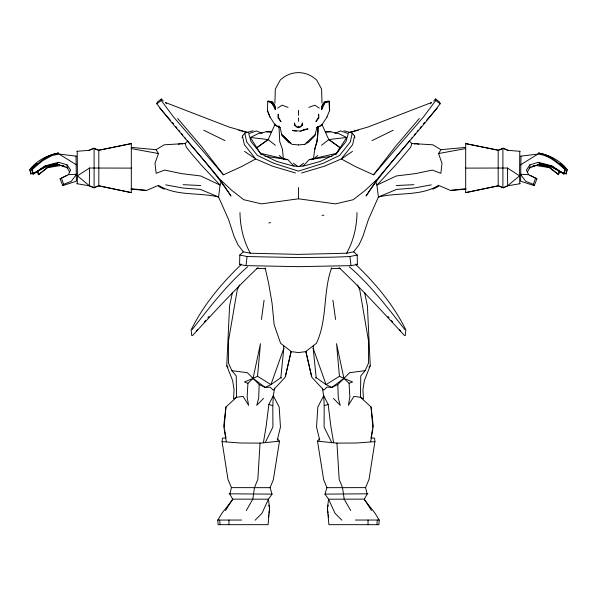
<?xml version="1.0" encoding="UTF-8"?>
<svg xmlns="http://www.w3.org/2000/svg" width="597" height="597" viewBox="0 0 597 597"><rect width="100%" height="100%" fill="white"/><g stroke="black" fill="none" stroke-linecap="round" stroke-linejoin="round"><path stroke-width="0.9" d="M322.343 388.162L323.701 395.707L324.193 405.676L324.096 427.086L331.731 442.496M131.318 192.622L98.46 185.757L131.318 192.622L131.318 143.601L98.46 150.295L93.707 148.25L88.99 150.295M465.682 192.622L498.54 185.757L465.682 192.622L465.682 143.601L498.54 150.295L503.293 148.25L508.01 150.295M93.707 148.25L98.818 150.295L98.818 185.757L94.102 187.794L89.349 185.757L89.528 168.026L131.541 168.115M465.459 168.115L507.472 168.026L519.569 175.854L507.651 185.757L502.898 187.794L502.898 148.25L507.651 150.295L519.771 151.295L519.569 175.854L519.771 183.697L520.159 183.697L508.01 185.757L503.293 187.794L498.182 185.757L498.182 150.295L503.293 148.25M520.965 156.048L520.606 181.219L534.225 185.6L536.927 178.816L530.039 175.414M353.625 251.844L357.2 255.023L357.424 264.516L351.006 265.635L298.5 266.65L245.994 265.635L239.576 264.516L239.8 255.023L243.375 251.844L250.374 253.225L298.5 254.382L346.626 253.225L353.625 251.844L359.028 244.867L362.901 236.457L368.379 219.621L378.408 197.017L376.923 185.085L375.655 181.704M357.013 212.607C356.834 226.576 353.491 241.009 346.626 253.225M274.889 103.288L275.329 89.05L280.239 80.088C290.784 70.14 306.119 70.14 316.664 80.088L321.574 89.05L322.014 103.288M239.427 284.933L237.218 290L228.576 340.357L228.42 362.969L231.86 370.67L247.382 372.692L259.18 384.528L258.702 398.139L256.74 405.37L263.508 398.43M275.187 107.953L274.986 106.042L272.516 102.042L268.702 101.027L267.747 101.311L267.419 110.549L269.993 117.049M283.605 345.648L283.814 348.335L280.814 377.714L270.934 384.61L257.553 376.282L253.068 378.394L247.927 383.311L247.143 396.975L248.613 405.37L243.106 396.386L236.569 397.259L233.546 398.878L234.076 389.819L232.636 380.558L226.748 365.745L229.584 305.97L232.427 292.463M317.902 126.631L317.156 141.72L314.403 149.429M318.014 126.474C319.216 137.825 314.082 147.869 313.552 158.966L317.723 155.459M265.269 442.496L272.904 427.086L272.807 405.676L273.299 395.707L274.657 388.162M255.128 520.211L261.964 513.323L268.449 499.196L272.053 494.129L270.09 487.674L273.344 479.697L279.493 441.176L260.046 443.116L257.837 479.406L254.471 487.622L252.815 499.137L246.285 510.584M465.906 188.659L450.459 190.436L438.534 185.354L438.459 186.421L432.803 189.212M364.289 499.585L374.782 512.86L379.214 520.077L378.886 524.666L328.91 524.666L327.432 508.562L328.551 499.196L324.947 494.129L326.91 487.674L323.656 479.697L317.507 441.176L319.664 438.564M536.927 178.816L528.658 174.682L526.405 170.07L529.875 164.869L538.27 162.309L539.822 163.541L551.964 166.287L563.926 174.055L565.262 169.369C557.889 162.003 549.486 154.541 538.718 153.123C549.852 155.272 560.061 160.392 567.15 169.488L566.128 173.958L563.799 172.548M357.573 284.933L359.782 290L368.424 340.357L368.58 362.969L365.14 370.67L349.618 372.692L337.82 384.528L331.85 387.423L326.066 384.61L316.186 377.714L313.186 348.335L313.395 345.648M294.47 122.87L294.642 125.094L297.105 127.325L299.806 127.325L300.806 126.594L302.261 125.094L302.433 122.87M76.035 156.048L76.394 181.219L62.775 185.6L60.073 178.816L68.342 174.682L70.595 170.07L67.125 164.869L58.73 162.309L57.178 163.541L45.036 166.287L33.074 174.055L31.738 169.369C39.111 162.003 47.514 154.541 58.282 153.123C47.148 155.272 36.939 160.392 29.85 169.488L30.872 173.958L33.201 172.548M58.73 162.309L45.26 165.809L33.059 174.07L45.141 167.153L59.207 164.459L47.521 167.369L38.536 174.705L47.588 167.653L60.931 165.496L63.655 165.802M231.86 370.67L236.225 375.901L236.569 397.259L225.942 406.975L224.069 428.347L226.323 441.705M257.553 376.282L260.456 343.641L253.068 378.394L244.427 381.976L247.927 383.311M30.872 173.958L29.85 169.488M321.716 107.953L321.887 106.206L321.664 107.945M321.843 107.796L322.014 106.042L324.484 102.042L328.298 101.027L329.253 101.311L329.634 110.393L326.91 117.049M376.871 524.666L377.326 520.039L379.214 520.077M295.455 172.996L272.478 166.167L255.673 158.959L241.792 166.481L223.457 174.817L173.727 117.191L161.25 100.527L161.406 98.99L163.324 101.027M301.851 125.415L302.015 123.87M232.711 499.585L222.218 512.86L217.786 520.077L218.114 524.666L268.09 524.666L269.568 508.562L268.449 499.196L232.658 499.137L229.808 494.07L231.435 487.622L227.979 479.406L222.077 441.631L222.457 438.138L226.047 437.825M67.125 164.869L66.871 167.167L69.573 171.899M318.5 115.93L318.701 114.214L318.88 117.773L315.917 121.736L318.298 117.654M245.994 265.635L247.076 256.538L239.8 255.023M277.254 440.287L280.448 427.109L279.195 407.102L273.299 395.707L268.866 404.378L266.083 426.795L263.367 442.832M268.389 517.509L268.74 514.823M268.978 513.032L269.568 508.562L268.904 505.137M261.426 319.462L264.09 300.172M370.953 437.825L374.543 438.138L374.923 441.631L369.021 479.406L365.565 487.622L367.192 494.07L364.342 499.137L328.551 499.196L335.036 513.323L341.872 520.211M370.677 441.705L372.931 428.347L371.058 406.975L360.431 397.259L353.894 396.386L348.387 405.37L349.857 396.975L349.073 383.311L343.932 378.394L339.447 376.282L326.066 384.61L313.186 348.335M371.11 437.235L372.565 429.168M372.886 427.377L373.215 425.586L371.058 406.975M242.143 137.765L242.464 136.086L244.777 133.101L253.076 130.713M328.096 505.137L327.432 508.562L328.022 513.032M321.664 109.542L322.484 105.37L324.484 102.042L325.44 102.326L329.253 101.311M343.924 130.713L352.223 133.101L350.357 141.87L339.633 155.407L323.268 163.272L298.5 171.152L273.732 163.272L257.367 155.407L246.643 141.87L244.777 133.101M285.59 375.953L291.03 351.782M352.223 133.101L354.536 136.086L352.611 144.69L341.327 158.959L324.522 166.167L301.545 172.996M315.171 134.564L316.88 127.504L321.634 125.258L320.679 125.348M291.135 351.633L285.067 377.394L273.195 390.154L270.142 387.132L265.15 387.423L259.18 384.528M533.345 165.802L536.069 165.496L549.412 167.653L558.464 174.705L559.307 171.242M558.464 174.705L559.501 170.973M566.128 173.958L567.15 169.488M331.663 267.732C322.768 292.246 327.641 319.522 316.403 343.312L305.612 351.663L298.5 352.558L291.388 351.663L280.597 343.312L274.12 324.596L272.09 303.395L268.635 283.329L265.18 267.956M563.926 174.055L565.262 169.369M220.853 180.943L231.002 196.062C209.122 163.115 180.6 135.303 156.824 103.774L157.421 102.012L161.406 98.99M409.281 141.026L411.9 143.534L410.617 147.272L396.154 164.526L376.923 185.085L396.341 175.951L415.34 173.637L432.37 170.093L440.855 173.317L442.011 163.324L438.541 153.541L440.922 149.698L465.675 147.399M534.225 185.6L533.397 184.369L535.479 178.316M131.325 147.399L156.078 149.698L158.459 153.541L154.989 163.324L156.145 173.317L164.63 170.093L181.66 173.637L200.659 175.951L220.077 185.085L218.592 197.017L228.621 219.621L234.099 236.457L237.972 244.867L243.375 251.844M283.814 348.335L270.934 384.61L265.15 387.423L253.068 378.394M221.345 181.704L220.077 185.085L200.846 164.526L190.674 152.69L186.383 147.272L185.1 143.534L187.719 141.026M364.573 292.463L367.416 305.97L370.252 365.745L364.364 380.558L362.924 389.819L363.454 398.878L360.431 397.259L360.775 375.901L365.14 370.67M257.001 147.631L268.135 139.623L275.135 124.094M321.544 109.699L323.82 105.02M527.427 171.899L530.129 167.167L529.875 164.869M336.215 153.839L339.902 147.631L328.775 139.623L321.91 124.385M336.387 153.825L346.633 137.459L338.939 133.75L330.708 131.743L325.447 131.706M323.693 105.191L325.44 102.326M225.494 510.584L232.658 499.137M327.052 116.915L321.507 125.363L316.776 127.601M62.775 185.6L63.603 184.369L71.252 181.339L76.603 174.249L68.342 174.682M376.147 180.943L365.998 196.062C387.878 163.115 416.4 135.303 440.176 103.774L439.579 102.012L435.594 98.99L433.676 101.027M335.589 154.608L336.477 153.347L309.253 159.623L302.925 166.16M435.594 98.99L435.75 100.527L423.273 117.191L373.543 174.817L355.208 166.481L341.327 158.959L352.476 151.377M373.543 174.817L395.542 146.407L419.34 118.49M409.527 140.937L378.774 177.227M411.273 138.788L412.437 137.355M414.184 135.198L415.348 133.765M417.094 131.616L418.258 130.183M420.004 128.034L421.169 126.601M192.212 329.544C209.413 307.589 226.42 285.157 247.621 266.829M204.398 321.94L205.562 320.544M207.905 317.768L209.077 316.38M423.497 123.736L424.683 122.378M426.467 120.348L437.176 108.161M196.398 330.872L197.667 329.507M430.4 103.811L431.676 102.46L367.983 127.034L348.73 132.586M315.141 135.444L308.015 142.787L306.283 142.922M304.977 144.317L307.074 142.183M368.946 367.043L370.252 365.745M258.031 267.59C235.136 289.142 213.942 312.358 192.63 335.41L191.764 335.611L191.159 329.902C203.196 305.358 221.151 283.866 240.733 264.986M307 142.235L315.268 134.482M378.819 177.69L365.237 190.346L353.245 199.704L335.581 203.875L298.5 198.808L261.419 203.875L243.755 199.704L231.763 190.346L218.181 177.69M31.186 168.757L37.029 163.362M31.902 169.682L42.499 160.787L52.118 155.504L59.073 154.071L76.267 156.153M322.014 106.042L323.41 104.93M321.529 145.287L328.775 139.623M299.216 166.585L303.53 163.212M302.261 125.094L298.455 127.758L294.642 125.094M349.073 383.311L352.573 381.976L343.932 378.394L331.85 387.423L326.857 387.132L323.805 390.154L311.933 377.394L305.865 351.633M156.824 103.774L161.25 100.527M256.919 147.601L268.083 139.564L250.367 137.459L260.688 153.839M277.59 108.139L282.105 105.191L288.067 107.378M89.528 168.026L77.431 175.854L77.229 183.697L76.841 183.697L88.99 185.757L94.102 187.794L94.102 148.25L89.349 150.295L76.841 151.295M520.509 164.869L537.927 154.071C548.8 155.116 557.299 162.772 565.098 169.682M30.902 173.652L33.148 172.279M156.078 149.698L164.197 144.802L185.1 143.534M33.089 173.749L45.156 166.757L57.222 164.011L67.909 168.145M438.534 185.354C420.519 196.473 398.229 192.137 378.408 197.017L396.58 189.406L414.214 188.003L431.288 184.861M60.073 178.816L66.961 175.414M371.991 140.623L393.229 130.236M250.367 137.459L258.061 133.75L266.292 131.743L271.553 131.706M43.559 158.586L51.543 154.974L58.499 153.086L55.058 154.205M225.942 406.975L223.785 425.586L224.114 427.377M303.597 130.056L304.963 129.31M93.707 187.794L97.669 186.1M49.932 156.041L51.618 155.324M165.712 184.861L182.786 188.003L200.42 189.406L218.592 197.017C198.771 192.137 176.481 196.473 158.466 185.354L146.541 190.436L131.094 188.659M334.865 133.31L340.618 130.937L348.282 133.616L345.962 141.631L336.126 153.772L320.216 161.444L304.671 165.757L298.5 166.466L292.329 165.757L276.784 161.444L260.874 153.772L251.038 141.631L248.718 133.616L256.382 130.937L262.135 133.31M529.091 168.145L539.778 164.011L551.964 166.115M308.836 107.378L314.806 105.191L319.313 108.139M367.916 493.809L324.947 494.129M324.193 405.676L328.134 404.378L323.701 395.707L317.805 407.102L316.552 427.109L319.746 440.287M311.164 159.742L313.649 158.966M315.388 377.953L316.186 377.714M267.747 101.311L271.56 102.326L272.516 102.042L274.516 105.37L275.336 109.542M300.604 131.079L304.895 129.407L308.059 128.877L300.604 131.116L292.418 130.519L296.306 131.079M325.305 102.505L329.104 101.497L329.484 110.549M348.708 132.683L358.245 130.273M239.576 264.516L241.24 264.098M531.852 166.488L536.069 165.496M178.339 144.198L180.884 143.601L182.66 143.952M247.076 256.538L298.5 257.606L333.305 257.18L349.924 256.538L357.2 255.023M131.318 143.601L98.46 150.295M465.712 148.578L438.541 153.541M414.34 143.952L416.116 143.601L418.661 144.198M49.961 164.779L57.178 163.541M45.036 166.115L57.222 164.011M309.253 159.623L331.969 156.272M268.807 222.92L270.642 222.659M322.044 215.413L323.88 215.159M520.733 156.153L537.927 154.071M346.633 137.459L328.917 139.564L340.081 147.601M298.455 144.967L305.045 144.273M325.44 132.153L330.708 131.743M451.317 190.361L465.891 189.227M374.923 441.631L356.521 443.011L336.954 443.116L317.507 441.176M396.266 185.54L413.893 184.674M331.186 268.687L340.275 268.366M217.786 520.077L241.598 520.039M326.91 487.674L365.565 487.622M498.54 150.295L465.682 143.601M519.771 151.295L520.159 151.295M231.435 487.622L270.09 487.674M355.402 520.039L377.326 520.039M272.053 494.129L229.084 493.809M260.046 443.116L240.479 443.011L222.077 441.631M256.725 268.366L265.814 268.687M183.107 184.674L200.734 185.54M528.658 174.682L520.397 174.249L525.748 181.339L533.397 184.369M411.9 143.534L432.803 144.802L440.922 149.698M266.292 131.743L271.56 132.153M290.717 142.922L288.985 142.787L281.859 135.444M131.109 189.227L145.683 190.361M276.321 125.348L275.366 125.258L280.12 127.504L281.732 134.564L289.903 142.235M298.5 144.929L291.926 144.317L281.732 134.482M265.031 156.272L287.747 159.623L294.075 166.16M158.459 153.541L131.288 148.578M539.822 163.541L547.039 164.779M539.778 164.011L551.844 166.757L563.911 173.749L551.859 167.153L537.793 164.459L549.479 167.369L558.628 174.503M287.747 159.623L260.523 153.347L261.411 154.608M60.931 165.496L65.148 166.488M355.76 264.098L357.424 264.516M238.755 130.273L248.292 132.683M538.27 162.309L551.74 165.809L563.904 173.757M267.799 101.497L271.598 102.505L273.217 105.191M248.27 132.586L229.017 127.034L165.324 102.46L166.6 103.811M280.814 377.714L281.612 377.953M279.187 155.459L283.351 158.966L285.836 159.742M541.942 154.205L538.501 153.086L545.457 154.974L553.441 158.586M268.866 404.378L272.807 405.676M545.382 155.324L547.068 156.041M499.331 186.1L503.293 187.794M280.127 127.601L275.396 125.363L269.948 116.915L267.366 110.393M203.771 130.236L225.009 140.623M164.197 189.212L158.541 186.421L158.466 185.354M563.852 172.279L566.098 173.652M59.073 154.071L76.491 164.869M244.524 151.377L255.673 158.959L244.389 144.69L242.464 136.086M435.75 100.527L440.176 103.774M268.135 139.623L275.374 145.287M293.47 163.212L297.784 166.585M270.799 102.699L272.195 103.811M273.59 104.93L274.986 106.042M89.349 185.757L77.431 175.854L77.229 151.295M559.971 163.362L565.814 168.757M349.379 266.829C370.58 285.157 387.587 307.589 404.788 329.544M356.267 264.986C375.849 283.866 393.804 305.358 405.841 329.902L405.236 335.611L404.37 335.41C383.058 312.358 361.864 289.142 338.969 267.59M226.748 365.745L228.054 367.043M333.492 398.43L340.26 405.37L338.298 398.139L337.82 384.528M399.333 329.507L400.602 330.872M159.824 108.161L170.533 120.348M172.317 122.378L173.503 123.736M218.226 177.227L187.473 140.937M177.66 118.49L201.458 146.407L223.457 174.817M387.923 316.38L389.095 317.768M391.438 320.544L392.602 321.94M277.336 438.564L279.493 441.176M175.831 126.601L176.996 128.034M178.742 130.183L179.906 131.616M181.652 133.765L182.816 135.198M184.563 137.355L185.727 138.788M364.342 499.137L371.506 510.584M271.56 102.326L275.359 109.699M278.605 117.654L280.993 121.736L278.023 117.773L278.202 114.214L278.5 116.796M350.715 510.584L344.185 499.137L342.529 487.622L339.163 479.406L336.954 443.116M250.374 253.225C243.509 241.009 240.166 226.576 239.987 212.607M282.508 149.429L279.739 141.668L278.963 125.825M61.521 178.316L63.603 184.369M31.738 169.369L33.074 174.055M37.499 170.973L38.372 174.503M37.693 171.242L38.536 174.705M305.97 351.782L311.41 375.953M343.932 378.394L336.544 343.641L339.447 376.282M354.536 136.086L354.857 137.765M224.435 429.168L225.89 437.235M333.633 442.832L330.917 426.795L328.134 404.378M332.91 300.172L335.574 319.462M328.26 514.823L328.611 517.509M349.924 256.538L351.006 265.635M294.888 123.87L295.052 125.415M219.674 520.039L220.129 524.666M282.5 149.399L283.351 158.966M507.472 168.026L507.651 185.757M368.036 520.039L368.036 524.666M298.5 187.518L298.5 198.808M298.455 110.363L298.455 115.34M298.455 117.907L298.455 121.303M298.455 126.139L298.455 127.295M228.964 520.039L228.964 524.666"/></g></svg>
